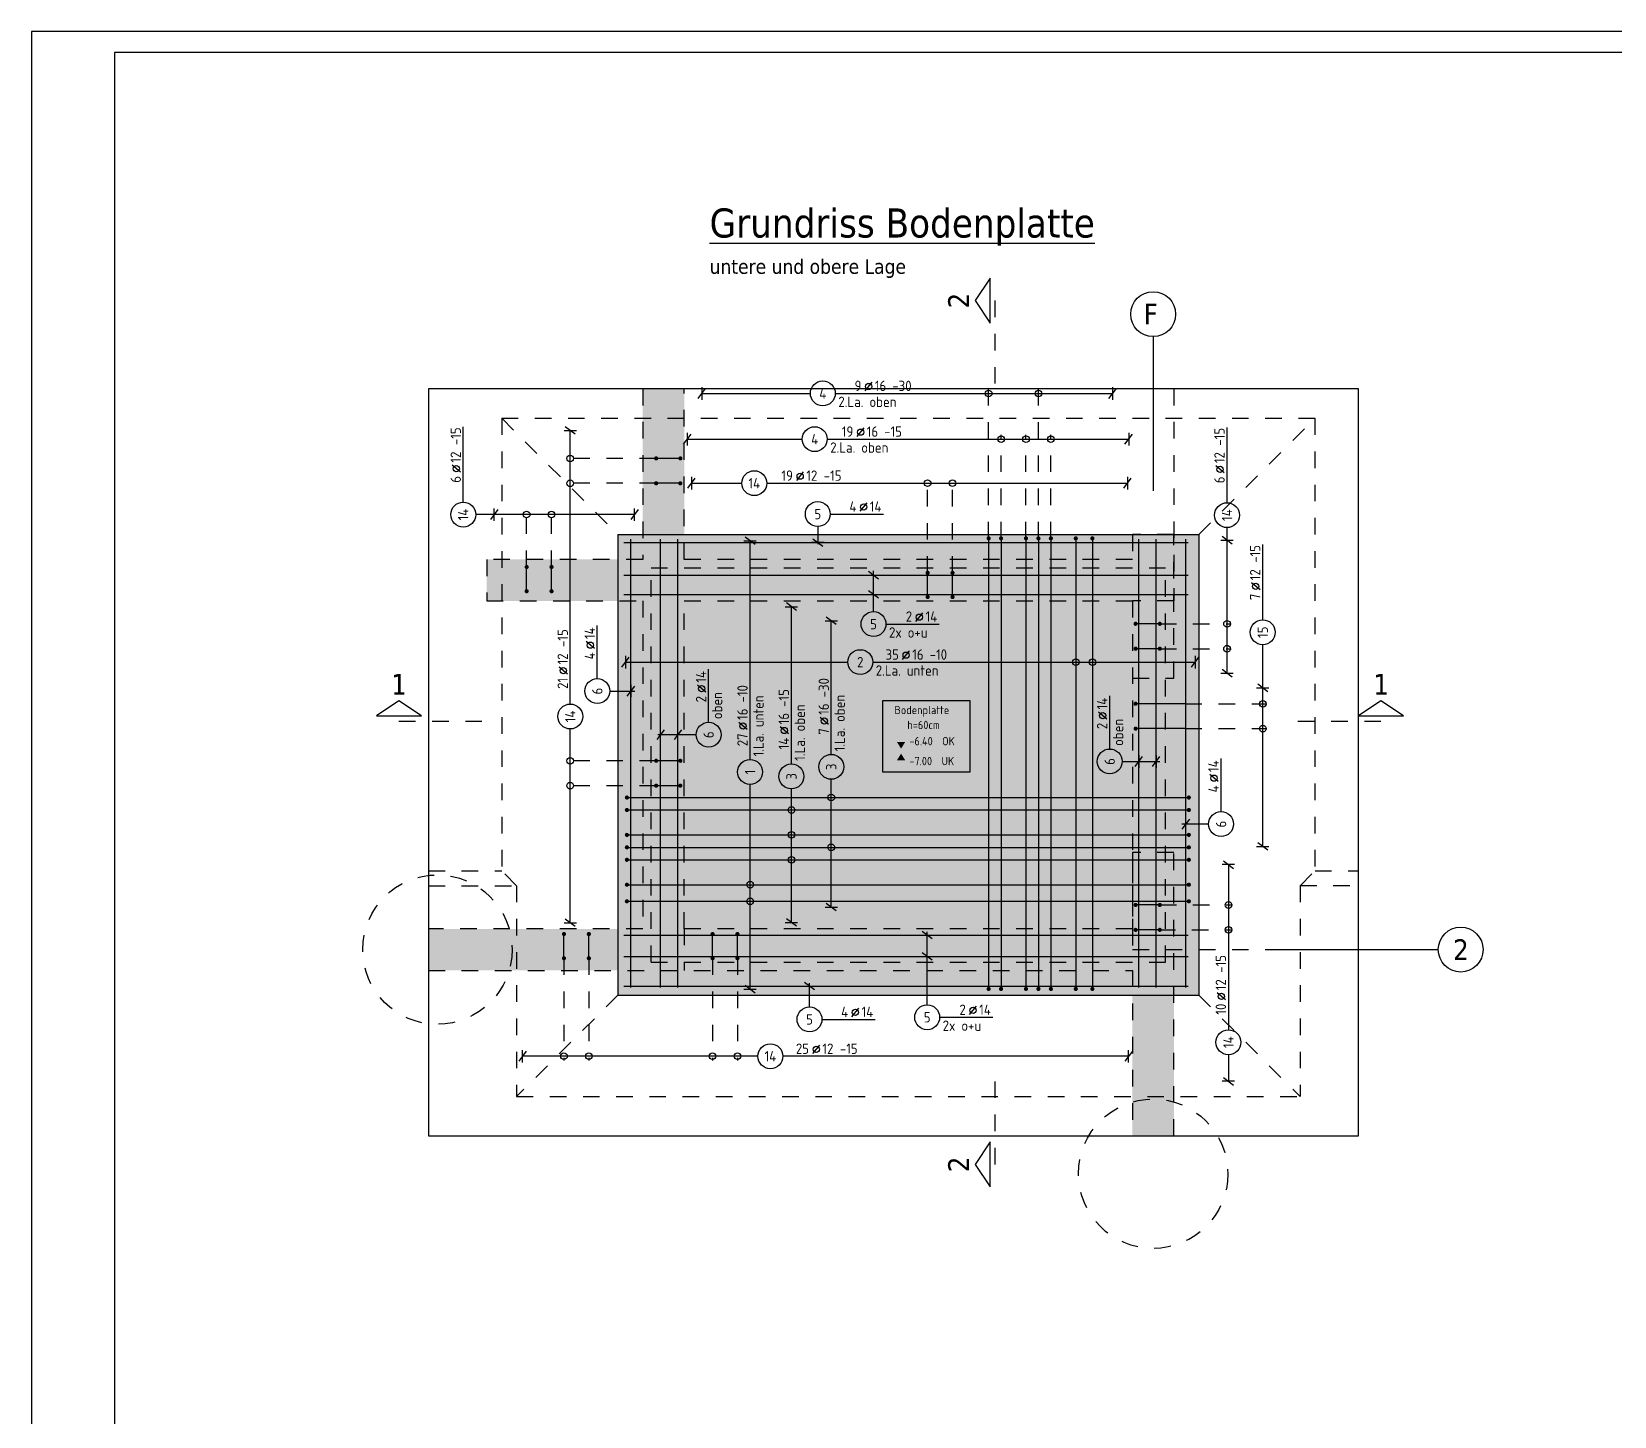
# Model space of a CAD drawing. Extents: x 0 to 42.8, y -1.8 to 41.7.
# Drawn here: x 0 to 9.54, y 6.51 to 14.85 of the extents above; entities that cross this region are included whole.
import ezdxf
from ezdxf.enums import TextEntityAlignment as Align

# ---------------------------------------------------------------- set-up
doc = ezdxf.new("R2010")
doc.units = 0
doc.header["$LTSCALE"] = 0.25
for name, pattern in [('AUSGEZOGEN', [1000.01, 1000, 0.01]), ('DIVIDE2', [0.625, 0.25, -0.125, 0, -0.125, 0, -0.125]), ('HIDDEN2', [0.187, 0.125, -0.062]), ('PUNKT', [0.175, 0.05, -0.125]), ('STRICHPUNKT2', [0.55, 0.25, -0.125, 0.05, -0.125]), ('VERDECKT', [0.375, 0.25, -0.125])]:
    doc.linetypes.add(name, pattern=pattern)
for name, color, linetype in [('2.UG', 7, 'Continuous'), ('ACHSEN', 7, 'Continuous'), ('AFB', 7, 'Continuous'), ('BETON', 7, 'Continuous'), ('DRUEBER', 7, 'Continuous'), ('grau_hell', 7, 'Continuous'), ('Gründungspfähle', 7, 'Continuous'), ('koten', 7, 'Continuous'), ('OBJEKT', 7, 'Continuous'), ('RAHMEN', 7, 'Continuous'), ('RND', 7, 'Continuous'), ('SCHNITTE', 7, 'Continuous'), ('SFP_Achsen', 7, 'Continuous'), ('TEXT', 7, 'Continuous'), ('VERDECKT', 7, 'Continuous'), ('Versprung oberseitig', 7, 'Continuous')]:
    doc.layers.add(name, color=color, linetype=linetype)
doc.layers.add('NOPLOT', color=7, linetype='Continuous', plot=False)
doc.styles.add('helv', font='tahoma.ttf')
doc.styles.add('txt', font='isocp.shx')

# ---------------------------------------------------------------- blocks, each defined once
blk = doc.blocks.new('okrd_o')
at = {"layer": 'koten', "color": 7, "linetype": 'Continuous'}
blk.add_solid([(-0.125, 0.202), (0.125, 0.202), (0, 0)], dxfattribs=at)
at = {"layer": 'koten', "style": 'txt'}
blk.add_attdef('OKRD', (0.25, 0.1), '', height=0.25, dxfattribs=at)
blk = doc.blocks.new('okrd_u')
at = {"layer": 'koten', "color": 7, "linetype": 'Continuous'}
blk.add_solid([(-0.125, -0.202), (0.125, -0.202), (0, 0)], dxfattribs=at)
at = {"layer": 'koten', "style": 'txt'}
blk.add_attdef('OKRD', (0.25, -0.35), '', height=0.25, dxfattribs=at)
blk = doc.blocks.new('lei_gre')
at = {"layer": 'RND', "color": 7, "linetype": 'Continuous'}
for p, q in [((-0.09, -0.12), (0.09, 0.12)), ((0, 0.15), (0, -0.15))]:
    blk.add_line(p, q, dxfattribs=at)
blk = doc.blocks.new('RND_LEI')
at = {"layer": 'RND', "color": 7, "linetype": 'Continuous'}
blk.add_line((1.022, 0.066), (1.19, 0.27), dxfattribs=at)
for centre, radius in [((0, 0), 0.3), ((1.106, 0.168), 0.075)]:
    blk.add_circle(centre, radius, dxfattribs=at)
at = {"layer": 'RND', "color": 7, "linetype": 'Continuous', "style": 'txt'}
blk.add_attdef('POSL', text='', height=0.25, dxfattribs=at).set_placement((0, 0), align=Align.MIDDLE)
blk.add_attdef('ANZ', text='', height=0.25, dxfattribs=at).set_placement((0.931, 0.057), align=Align.RIGHT)
for tag, p in [('DUM', (1.253, 0.057)), ('ABSTD', (1.674, 0.057)), ('POSTXT', (0.374, -0.327))]:
    blk.add_attdef(tag, p, '', height=0.25, dxfattribs=at)
blk = doc.blocks.new('SCHN-1')
at = {"layer": 'SCHNITTE', "color": 5, "linetype": 'Continuous'}
blk.add_lwpolyline([(0.54, 0.125), (0, 0.485), (-0.54, 0.125)], close=True, dxfattribs=at)
at = {"layer": 'SCHNITTE', "color": 6, "linetype": 'Continuous', "style": 'helv'}
blk.add_attdef('SCHN-1', text='', height=0.5, dxfattribs=at).set_placement((0, 0.635), align=Align.CENTER)
blk = doc.blocks.new('A1-35-0')
at = {"layer": 'RAHMEN'}
for p, q in [((118.9, 59.4), (0, 59.4)), ((0, 59.4), (0, 0))]:
    blk.add_line(p, q, dxfattribs=at)
at = {"layer": 'RAHMEN', "color": 5}
for p, q in [((118.4, 58.9), (2, 58.9)), ((2, 58.9), (2, 0.5))]:
    blk.add_line(p, q, dxfattribs=at)

msp = doc.modelspace()

# ---------------------------------------------------------------- hatches: boundary and pattern name
at = {"layer": '2.UG', "linetype": 'AUSGEZOGEN'}
h = msp.add_hatch(dxfattribs=at)
h.set_pattern_fill('DOTS', scale=0.04, double=1)
h.set_pattern_definition([(0, (-2.01724, -5.0529), (0.03175, 0.0635), [0, -0.0635])])
h.paths.add_polyline_path([(3.9317, 12.6991), (3.6817, 12.6991), (3.6817, 11.8213), (3.9317, 11.8213)])
h.paths.add_polyline_path([(3.5317, 11.6713), (2.7417, 11.6713), (2.7417, 11.4213), (3.5317, 11.4213)])
h.paths.add_polyline_path([(6.8817, 11.8213), (6.6317, 11.8213), (6.6317, 11.6713), (3.9317, 11.6713), (3.9317, 11.8213), (3.6817, 11.8213), (3.6817, 11.6713), (3.5317, 11.6713), (3.5317, 11.4213), (3.6817, 11.4213), (3.6817, 9.4463), (3.5317, 9.4463), (3.5317, 9.1963), (6.6317, 9.1963), (6.6317, 9.0463), (6.8817, 9.0463), (6.8817, 9.9063), (6.6317, 9.9063), (6.6317, 9.4463), (3.9317, 9.4463), (3.9317, 11.4213), (6.6317, 11.4213), (6.6317, 10.9563), (6.8817, 10.9563)])
h.paths.add_polyline_path([(3.5317, 9.4463), (2.3903, 9.4463), (2.3903, 9.1963), (3.5317, 9.1963)])
h.paths.add_polyline_path([(6.8817, 9.0463), (6.6317, 9.0463), (6.6317, 8.1997), (6.8817, 8.1997)])
at = {"layer": 'grau_hell'}
msp.add_hatch(color=9, dxfattribs=at).paths.add_polyline_path([(7.0317, 9.0463), (7.0317, 11.8213), (3.5317, 11.8213), (3.5317, 9.0463)])

# ---------------------------------------------------------------- linework, layer by layer
at = {"layer": 'ACHSEN', "color": 140, "linetype": 'AUSGEZOGEN'}
for p, q in [((6.7567, 13.0133), (6.7567, 12.0842)), ((7.4551, 9.3213), (8.4741, 9.3213))]:
    msp.add_line(p, q, dxfattribs=at)
at = {"layer": 'AFB', "color": 1, "linetype": 'DIVIDE2'}
for p, q in [((3.7317, 11.6213), (6.8317, 11.6213)), ((3.7317, 9.2463), (3.7317, 11.6213)), ((6.8317, 9.2463), (6.8317, 11.6213)), ((3.7317, 9.2463), (6.8317, 9.2463))]:
    msp.add_line(p, q, dxfattribs=at)
at = {"layer": 'BETON', "color": 6, "linetype": 'AUSGEZOGEN'}
for p, q in [((3.5317, 11.8213), (7.0317, 11.8213)), ((3.5317, 11.8213), (3.5317, 9.0463)), ((7.0317, 11.8213), (7.0317, 9.0463)), ((3.5317, 9.0463), (7.0317, 9.0463))]:
    msp.add_line(p, q, dxfattribs=at)
at = {"layer": 'DRUEBER', "color": 7, "linetype": 'PUNKT', "lineweight": -2}
for p, q in [((3.6817, 12.6991), (3.6817, 11.6713)), ((3.9317, 11.6713), (3.9317, 12.6991)), ((6.8817, 11.8213), (6.6317, 11.8213)), ((6.6317, 11.8213), (6.6317, 11.6713)), ((6.8817, 10.9563), (6.8817, 11.8213)), ((3.6817, 11.6713), (2.7417, 11.6713)), ((2.7417, 11.6713), (2.7417, 11.4213)), ((6.6317, 11.6713), (3.9317, 11.6713)), ((2.7417, 11.4213), (3.6817, 11.4213)), ((3.6817, 11.4213), (3.6817, 9.4463)), ((3.9317, 9.4463), (3.9317, 11.4213)), ((3.9317, 11.4213), (6.6317, 11.4213)), ((6.6317, 11.4213), (6.6317, 10.9563)), ((6.6317, 10.9563), (6.8817, 10.9563)), ((6.6317, 10.9563), (6.8817, 10.9563)), ((6.8817, 9.9063), (6.6317, 9.9063)), ((6.6317, 9.9063), (6.6317, 9.4463)), ((6.8817, 8.1997), (6.8817, 9.9063)), ((3.6817, 9.4463), (2.3903, 9.4463)), ((6.6317, 9.4463), (3.9317, 9.4463)), ((2.3903, 9.1963), (6.6317, 9.1963)), ((6.6317, 9.1963), (6.6317, 8.1997))]:
    msp.add_line(p, q, dxfattribs=at)
at = {"layer": 'DRUEBER', "color": 7, "linetype": 'PUNKT'}
msp.add_lwpolyline([(3.9317, 11.4213), (6.6317, 11.4213), (6.6317, 9.4463), (3.9317, 9.4463)], close=True, dxfattribs=at)
at = {"layer": 'Gründungspfähle', "color": 171, "linetype": 'VERDECKT'}
for centre in [(2.4443, 9.3214), (6.7567, 7.9713)]:
    msp.add_circle(centre, 0.45, dxfattribs=at)
at = {"layer": 'NOPLOT', "color": 191, "linetype": 'AUSGEZOGEN'}
msp.add_lwpolyline([(2.3903, 8.1997), (7.9943, 8.1997), (7.9943, 12.6991), (2.3903, 12.6991)], close=True, dxfattribs=at)
at = {"layer": 'OBJEKT', "color": 1, "linetype": 'AUSGEZOGEN'}
msp.add_lwpolyline([(5.1282, 10.8206), (5.6529, 10.8206), (5.6529, 10.3906), (5.1282, 10.3906)], close=True, dxfattribs=at)
at = {"layer": 'RND', "color": 102, "linetype": 'VERDECKT'}
for p, q in [((5.7656, 11.7981), (5.7656, 12.696)), ((6.0656, 11.7981), (6.0656, 12.696)), ((5.8406, 11.7981), (5.8406, 12.4207)), ((5.9906, 11.7981), (5.9906, 12.4207)), ((6.1406, 11.7981), (6.1406, 12.4207)), ((3.7625, 12.2797), (3.22, 12.2797)), ((3.7625, 12.1297), (3.22, 12.1297)), ((5.398, 11.5906), (5.398, 12.1555)), ((5.548, 11.5906), (5.548, 12.1555)), ((2.9821, 11.6257), (2.9821, 11.9663)), ((3.1321, 11.6257), (3.1321, 11.9663)), ((6.7967, 11.2836), (7.2268, 11.2836)), ((6.7967, 11.1336), (7.2268, 11.1336)), ((6.9508, 10.802), (7.4419, 10.802)), ((6.9508, 10.652), (7.4419, 10.652)), ((3.7625, 10.4586), (3.22, 10.4586)), ((3.7625, 10.3086), (3.22, 10.3086)), ((6.7967, 9.5901), (7.235, 9.5901)), ((6.7905, 9.4401), (7.235, 9.4401)), ((3.2069, 9.269), (3.2069, 8.6538)), ((3.3569, 9.269), (3.3569, 8.6538)), ((4.1022, 9.269), (4.1022, 8.6538)), ((4.2522, 9.269), (4.2522, 8.6538))]:
    msp.add_line(p, q, dxfattribs=at)
at = {"layer": 'RND', "color": 7, "linetype": 'AUSGEZOGEN'}
for p, q in [((4.0381, 12.671), (4.6915, 12.671)), ((4.8415, 12.671), (6.5127, 12.671)), ((2.6004, 12.0163), (2.6004, 12.4695)), ((3.245, 10.8003), (3.245, 12.4477)), ((7.2018, 12.0128), (7.2018, 12.4659)), ((3.95, 12.3957), (4.6426, 12.3957)), ((4.7926, 12.3957), (6.6094, 12.3957)), ((3.9752, 12.1305), (4.2786, 12.1305)), ((4.4286, 12.1305), (6.6024, 12.1305)), ((2.7861, 11.9413), (2.6754, 11.9413)), ((3.6325, 11.9413), (2.7861, 11.9413)), ((4.8112, 11.9446), (5.1312, 11.9446)), ((7.2018, 11.7864), (7.2018, 11.8628)), ((4.3282, 10.4661), (4.3282, 11.7835)), ((7.2018, 10.9856), (7.2018, 11.7864)), ((7.4169, 11.3077), (7.4169, 11.7608)), ((4.5772, 10.4396), (4.5772, 11.3864)), ((3.4079, 10.9535), (3.4079, 11.2735)), ((4.8175, 10.497), (4.8175, 11.3011)), ((5.1469, 11.2817), (5.4669, 11.2817)), ((7.4169, 10.8971), (7.4169, 11.1577)), ((3.5778, 11.0527), (4.9169, 11.0527)), ((4.0786, 10.6907), (4.0786, 11.0107)), ((5.0669, 11.0527), (7.0094, 11.0527)), ((7.4169, 9.9428), (7.4169, 10.8971)), ((6.4948, 10.5294), (6.4948, 10.8494)), ((3.245, 9.483), (3.245, 10.6503)), ((7.1657, 10.1524), (7.1657, 10.4724)), ((4.3282, 9.0822), (4.3282, 10.3161)), ((4.8175, 9.5773), (4.8175, 10.347)), ((4.5772, 9.4843), (4.5772, 10.2896)), ((7.21, 9.8332), (7.21, 8.8382)), ((4.7614, 8.9008), (5.0814, 8.9008)), ((5.4702, 8.9136), (5.7902, 8.9136)), ((4.3756, 8.6788), (2.9569, 8.6788)), ((6.6088, 8.6788), (4.5256, 8.6788)), ((7.21, 8.6882), (7.21, 8.5282))]:
    msp.add_line(p, q, dxfattribs=at)
at = {"layer": 'RND', "color": 102, "linetype": 'AUSGEZOGEN'}
for p, q in [((4.7362, 11.8696), (4.7362, 11.7629)), ((5.0719, 11.3567), (5.0719, 11.6025)), ((3.4829, 10.8785), (3.633, 10.8785)), ((4.0036, 10.6157), (3.7721, 10.6157)), ((6.5698, 10.4544), (6.7979, 10.4544)), ((7.0907, 10.0774), (6.9303, 10.0774)), ((5.3952, 8.9886), (5.3952, 9.4289)), ((4.6864, 8.9758), (4.6864, 9.1185))]:
    msp.add_line(p, q, dxfattribs=at)
at = {"layer": 'RND', "color": 7, "linetype": 'AUSGEZOGEN', "const_width": 0.0125}
for points in [[(3.7562, 12.2797, 1), (3.7687, 12.2797, 1)], [(3.9021, 12.2797, 1), (3.9146, 12.2797, 1)], [(3.7562, 12.1297, 1), (3.7687, 12.1297, 1)], [(3.9021, 12.1297, 1), (3.9146, 12.1297, 1)], [(5.7593, 11.7981, 1), (5.7718, 11.7981, 1)], [(5.8343, 11.7981, 1), (5.8468, 11.7981, 1)], [(5.9843, 11.7981, 1), (5.9968, 11.7981, 1)], [(6.0593, 11.7981, 1), (6.0718, 11.7981, 1)], [(6.1343, 11.7981, 1), (6.1468, 11.7981, 1)], [(6.2843, 11.7981, 1), (6.2968, 11.7981, 1)], [(6.3843, 11.7981, 1), (6.3968, 11.7981, 1)], [(2.9821, 11.632, 1), (2.9821, 11.6195, 1)], [(3.1321, 11.632, 1), (3.1321, 11.6195, 1)], [(5.398, 11.5969, 1), (5.398, 11.5844, 1)], [(5.548, 11.5969, 1), (5.548, 11.5844, 1)], [(2.9821, 11.486, 1), (2.9821, 11.4735, 1)], [(3.1321, 11.486, 1), (3.1321, 11.4735, 1)], [(5.398, 11.451, 1), (5.398, 11.4385, 1)], [(5.548, 11.451, 1), (5.548, 11.4385, 1)], [(6.6446, 11.2836, 1), (6.6571, 11.2836, 1)], [(6.7905, 11.2836, 1), (6.803, 11.2836, 1)], [(6.6446, 11.1336, 1), (6.6571, 11.1336, 1)], [(6.7905, 11.1336, 1), (6.803, 11.1336, 1)], [(6.6446, 10.802, 1), (6.6571, 10.802, 1)], [(6.6446, 10.652, 1), (6.6571, 10.652, 1)], [(3.7562, 10.4586, 1), (3.7687, 10.4586, 1)], [(3.9021, 10.4586, 1), (3.9146, 10.4586, 1)], [(3.7562, 10.3086, 1), (3.7687, 10.3086, 1)], [(3.9021, 10.3086, 1), (3.9146, 10.3086, 1)], [(3.5799, 10.2371, 1), (3.5924, 10.2371, 1)], [(6.9653, 10.2371, 1), (6.9778, 10.2371, 1)], [(3.5799, 10.1621, 1), (3.5924, 10.1621, 1)], [(6.9653, 10.1621, 1), (6.9778, 10.1621, 1)], [(3.5799, 10.0121, 1), (3.5924, 10.0121, 1)], [(6.9653, 10.0121, 1), (6.9778, 10.0121, 1)], [(3.5799, 9.9371, 1), (3.5924, 9.9371, 1)], [(6.9653, 9.9371, 1), (6.9778, 9.9371, 1)], [(3.5799, 9.8621, 1), (3.5924, 9.8621, 1)], [(6.9653, 9.8621, 1), (6.9778, 9.8621, 1)], [(3.5799, 9.7121, 1), (3.5924, 9.7121, 1)], [(6.9653, 9.7121, 1), (6.9778, 9.7121, 1)], [(3.5799, 9.6121, 1), (3.5924, 9.6121, 1)], [(6.6446, 9.5901, 1), (6.6571, 9.5901, 1)], [(6.7905, 9.5901, 1), (6.803, 9.5901, 1)], [(6.9653, 9.6121, 1), (6.9778, 9.6121, 1)], [(6.6446, 9.4401, 1), (6.6571, 9.4401, 1)], [(6.7905, 9.4401, 1), (6.803, 9.4401, 1)], [(3.2069, 9.4212, 1), (3.2069, 9.4087, 1)], [(3.3569, 9.4212, 1), (3.3569, 9.4087, 1)], [(4.1022, 9.4212, 1), (4.1022, 9.4087, 1)], [(4.2522, 9.4212, 1), (4.2522, 9.4087, 1)], [(3.2069, 9.2752, 1), (3.2069, 9.2627, 1)], [(3.3569, 9.2752, 1), (3.3569, 9.2627, 1)], [(4.1022, 9.2752, 1), (4.1022, 9.2627, 1)], [(4.2522, 9.2752, 1), (4.2522, 9.2627, 1)], [(5.7593, 9.0844, 1), (5.7718, 9.0844, 1)], [(5.8343, 9.0844, 1), (5.8468, 9.0844, 1)], [(5.9843, 9.0844, 1), (5.9968, 9.0844, 1)], [(6.0593, 9.0844, 1), (6.0718, 9.0844, 1)], [(6.1343, 9.0844, 1), (6.1468, 9.0844, 1)], [(6.2843, 9.0844, 1), (6.2968, 9.0844, 1)], [(6.3843, 9.0844, 1), (6.3968, 9.0844, 1)]]:
    msp.add_lwpolyline(points, format="xyb", close=True, dxfattribs=at)
at = {"layer": 'RND', "color": 1, "linetype": 'AUSGEZOGEN'}
for points in [[(3.9084, 12.2797), (3.7625, 12.2797)], [(3.9084, 12.1297), (3.7625, 12.1297)], [(3.5668, 11.7727), (6.9668, 11.7727)], [(3.6107, 9.0923), (3.6107, 11.7923)], [(3.7884, 9.0923), (3.7884, 11.7923)], [(3.8935, 9.0923), (3.8935, 11.7923)], [(5.8406, 11.7981), (5.8406, 9.0844)], [(5.9906, 11.7981), (5.9906, 9.0844)], [(6.1406, 11.7981), (6.1406, 9.0844)], [(6.2906, 11.7981), (6.2906, 9.0844)], [(6.3906, 11.7981), (6.3906, 9.0844)], [(6.6699, 9.0923), (6.6699, 11.7923)], [(6.7751, 9.0923), (6.7751, 11.7923)], [(6.9528, 9.0923), (6.9528, 11.7923)], [(2.9821, 11.4798), (2.9821, 11.6257)], [(3.1321, 11.4798), (3.1321, 11.6257)], [(3.5668, 11.5759), (6.9668, 11.5759)], [(5.398, 11.4447), (5.398, 11.5906)], [(5.548, 11.4447), (5.548, 11.5906)], [(3.5668, 11.4599), (6.9668, 11.4599)], [(6.7967, 11.2836), (6.6508, 11.2836)], [(6.7967, 11.1336), (6.6508, 11.1336)], [(6.9508, 10.802), (6.6508, 10.802)], [(6.9508, 10.652), (6.6508, 10.652)], [(3.9084, 10.4586), (3.7625, 10.4586)], [(3.9084, 10.3086), (3.7625, 10.3086)], [(3.5862, 10.1621), (6.9715, 10.1621)], [(3.5862, 10.0121), (6.9715, 10.0121)], [(3.5862, 9.8621), (6.9715, 9.8621)], [(3.5862, 9.7121), (6.9715, 9.7121)], [(3.5862, 9.6121), (6.9715, 9.6121)], [(6.7967, 9.5901), (6.6508, 9.5901)], [(6.7967, 9.4401), (6.6508, 9.4401)], [(3.2069, 9.269), (3.2069, 9.4149)], [(3.3569, 9.269), (3.3569, 9.4149)], [(3.5668, 9.4077), (6.9668, 9.4077)], [(4.1022, 9.269), (4.1022, 9.4149)], [(4.2522, 9.269), (4.2522, 9.4149)], [(3.5668, 9.2795), (6.9668, 9.2795)], [(3.5668, 9.1011), (6.9668, 9.1011)]]:
    msp.add_lwpolyline(points, dxfattribs=at)
at = {"layer": 'RND', "color": 7, "linetype": 'AUSGEZOGEN'}
for points in [[(5.7656, 11.7981), (5.7656, 9.0844)], [(6.0656, 11.7981), (6.0656, 9.0844)], [(3.5862, 10.2371), (6.9715, 10.2371)], [(3.5862, 9.9371), (6.9715, 9.9371)]]:
    msp.add_lwpolyline(points, dxfattribs=at)
for centre in [(5.7656, 12.671), (6.0656, 12.671), (5.8406, 12.3957), (5.9906, 12.3957), (6.1406, 12.3957), (3.245, 12.2797), (3.245, 12.1297), (5.398, 12.1305), (5.548, 12.1305), (2.9821, 11.9413), (3.1321, 11.9413), (7.2018, 11.2836), (6.2906, 11.0527), (6.3906, 11.0527), (7.2018, 11.1336), (7.4169, 10.802), (7.4169, 10.652), (3.245, 10.4586), (3.245, 10.3086), (4.8175, 10.2371), (4.5772, 10.1621), (4.5772, 10.0121), (4.8175, 9.9371), (4.5772, 9.8621), (4.3282, 9.7121), (4.3282, 9.6121), (7.21, 9.5901), (7.21, 9.4401), (3.2069, 8.6788), (3.3569, 8.6788), (4.1022, 8.6788), (4.2522, 8.6788)]:
    msp.add_circle(centre, 0.02, dxfattribs=at)
at = {"layer": 'SCHNITTE', "color": 5, "linetype": 'STRICHPUNKT2'}
for p, q in [((5.8055, 12.7301), (5.8055, 13.2301)), ((2.2129, 10.6974), (2.7129, 10.6974)), ((7.6293, 10.6974), (8.1293, 10.6974)), ((5.8055, 8.0277), (5.8055, 8.5277))]:
    msp.add_line(p, q, dxfattribs=at)
at = {"layer": 'SFP_Achsen', "color": 7, "linetype": 'AUSGEZOGEN'}
for centre in [(6.7567, 13.1485), (8.6094, 9.3213)]:
    msp.add_circle(centre, 0.1352, dxfattribs=at)
at = {"layer": 'VERDECKT', "color": 7, "linetype": 'HIDDEN2'}
for p, q in [((2.8317, 12.5213), (7.7317, 12.5213)), ((2.8317, 12.5213), (2.8317, 9.7963)), ((2.8317, 12.5213), (3.5317, 11.8213)), ((7.0317, 11.8213), (7.7317, 12.5213)), ((7.7317, 12.5213), (7.7317, 9.7964)), ((2.3903, 9.7963), (2.8317, 9.7963)), ((2.9217, 9.7063), (2.8317, 9.7963)), ((7.6417, 9.7063), (7.7317, 9.7963)), ((7.7318, 9.7964), (7.9943, 9.7964)), ((2.3903, 9.7063), (2.9217, 9.7063)), ((2.9217, 9.7063), (2.9217, 8.4363)), ((7.6417, 9.7063), (7.6417, 8.4363)), ((7.6418, 9.7064), (7.9943, 9.7064)), ((3.5317, 9.0465), (2.9217, 8.4363)), ((7.0317, 9.0463), (7.6417, 8.4363)), ((2.9217, 8.4363), (7.6417, 8.4363))]:
    msp.add_line(p, q, dxfattribs=at)
at = {"layer": 'Versprung oberseitig', "color": 1, "linetype": 'HIDDEN2'}
for p, q in [((6.8817, 12.6991), (6.8817, 11.4213)), ((6.8817, 11.4213), (6.6317, 11.4213)), ((3.9317, 9.4475), (3.9317, 9.1963)), ((6.6317, 9.4463), (6.6317, 9.3213)), ((6.6317, 9.3213), (7.9943, 9.3213)), ((2.3903, 9.1963), (3.9317, 9.1963))]:
    msp.add_line(p, q, dxfattribs=at)

# ---------------------------------------------------------------- block references
at = {"layer": 'koten', "color": 6, "linetype": 'AUSGEZOGEN', "xscale": 0.2, "yscale": 0.2, "zscale": 0.2}
for name, p, values in [('okrd_o', (5.2379, 10.5317), {'OKRD': '-6.40  OK'}), ('okrd_u', (5.2379, 10.5017), {'OKRD': '-7.00  UK'})]:
    msp.add_blockref(name, p, dxfattribs=at).add_auto_attribs(values)
at = {"layer": 'RAHMEN', "color": 7, "linetype": 'AUSGEZOGEN', "xscale": 0.25, "yscale": 0.25, "zscale": 0.25}
msp.add_blockref('A1-35-0', (0, 0), dxfattribs=at)
at = {"layer": 'RND', "color": 7, "linetype": 'AUSGEZOGEN', "xscale": 0.25, "yscale": 0.25, "zscale": 0.25}
for p in [(4.0381, 12.671), (6.5127, 12.671), (3.95, 12.3957), (6.6094, 12.3957), (3.9752, 12.1305), (6.6024, 12.1305), (3.5778, 11.0527), (7.0094, 11.0527)]:
    msp.add_blockref('lei_gre', p, dxfattribs=at)
for p, values in [((4.7665, 12.671), {'POSL': '4', 'DUM': '16', 'ANZ': '9', 'ABSTD': '-30', 'POSTXT': '2.La. oben'}), ((4.7176, 12.3957), {'POSL': '4', 'DUM': '16', 'ANZ': '19', 'ABSTD': '-15', 'POSTXT': '2.La. oben'}), ((4.3536, 12.1305), {'POSL': '14', 'DUM': '12', 'ANZ': '19', 'ABSTD': '-15'}), ((4.7362, 11.9446), {'POSL': '5', 'DUM': '14', 'ANZ': '4'}), ((5.0719, 11.2817), {'POSL': '5', 'DUM': '14', 'ANZ': '2', 'POSTXT': '2x o+u'}), ((4.9919, 11.0527), {'POSL': '2', 'DUM': '16', 'ANZ': '35', 'ABSTD': '-10', 'POSTXT': '2.La. unten'}), ((4.6864, 8.9008), {'POSL': '5', 'DUM': '14', 'ANZ': '4'}), ((5.3952, 8.9136), {'POSL': '5', 'DUM': '14', 'ANZ': '2', 'POSTXT': '2x o+u'}), ((4.4506, 8.6788), {'POSL': '14', 'DUM': '12', 'ANZ': '25', 'ABSTD': '-15'})]:
    msp.add_blockref('RND_LEI', p, dxfattribs=at).add_auto_attribs(values)
at = {"layer": 'RND', "color": 7, "linetype": 'AUSGEZOGEN', "xscale": 0.25, "yscale": 0.25, "zscale": 0.25, "rotation": 90}
for p, values in [((2.6004, 11.9413), {'POSL': '14', 'DUM': '12', 'ANZ': '6', 'ABSTD': '-15'}), ((7.2018, 11.9378), {'POSL': '14', 'DUM': '12', 'ANZ': '6', 'ABSTD': '-15'}), ((7.4169, 11.2327), {'POSL': '15', 'DUM': '12', 'ANZ': '7', 'ABSTD': '-15'}), ((3.4079, 10.8785), {'POSL': '6', 'DUM': '14', 'ANZ': '4'}), ((3.245, 10.7253), {'POSL': '14', 'DUM': '12', 'ANZ': '21', 'ABSTD': '-15'}), ((4.0786, 10.6157), {'POSL': '6', 'DUM': '14', 'ANZ': '2', 'POSTXT': 'oben'}), ((4.3282, 10.3911), {'POSL': '1', 'DUM': '16', 'ANZ': '27', 'ABSTD': '-10', 'POSTXT': '1.La. unten'}), ((4.5772, 10.3646), {'POSL': '3', 'DUM': '16', 'ANZ': '14', 'ABSTD': '-15', 'POSTXT': '1.La. oben'}), ((4.8175, 10.422), {'POSL': '3', 'DUM': '16', 'ANZ': '7', 'ABSTD': '-30', 'POSTXT': '1.La. oben'}), ((6.4948, 10.4544), {'POSL': '6', 'DUM': '14', 'ANZ': '2', 'POSTXT': 'oben'}), ((7.1657, 10.0774), {'POSL': '6', 'DUM': '14', 'ANZ': '4'}), ((7.21, 8.7632), {'POSL': '14', 'DUM': '12', 'ANZ': '10', 'ABSTD': '-15'})]:
    msp.add_blockref('RND_LEI', p, dxfattribs=at).add_auto_attribs(values)
at = {"layer": 'RND', "color": 7, "linetype": 'AUSGEZOGEN', "xscale": 0.25, "yscale": 0.25, "zscale": 0.25}
for p, rotation in [((3.245, 12.4477), 90), ((2.7861, 11.9413), 180), ((3.6325, 11.9413), 180), ((4.3282, 11.7835), 90), ((7.2018, 11.7864), 90), ((4.5772, 11.3864), 90), ((4.8175, 11.3011), 90), ((7.2018, 10.9856), 90), ((7.4169, 10.8971), 90), ((7.4169, 9.9428), 90), ((7.21, 9.8332), 270), ((4.8175, 9.5773), 90), ((3.245, 9.483), 90), ((4.5772, 9.4843), 90), ((4.3282, 9.0822), 90), ((2.9569, 8.6788), 180), ((6.6088, 8.6788), 180), ((7.21, 8.5282), 270)]:
    msp.add_blockref('lei_gre', p, dxfattribs=dict(at, rotation=rotation))
at = {"layer": 'RND', "color": 102, "linetype": 'AUSGEZOGEN', "xscale": 0.25, "yscale": 0.25, "zscale": 0.25}
for p, rotation in [((4.7362, 11.7727), 270), ((5.0719, 11.5757), 90), ((5.0719, 11.4597), 90), ((3.7884, 10.6157), 180), ((3.8935, 10.6157), 180), ((6.9528, 10.0774), 180), ((5.3952, 9.4077), 90), ((5.3952, 9.2795), 90), ((4.6864, 9.1011), 90)]:
    msp.add_blockref('lei_gre', p, dxfattribs=dict(at, rotation=rotation))
for p in [(3.6107, 10.8785), (6.6699, 10.4544), (6.7751, 10.4544)]:
    msp.add_blockref('lei_gre', p, dxfattribs=at)
at = {"layer": 'SCHNITTE', "color": 5, "linetype": 'STRICHPUNKT2', "xscale": 0.25, "yscale": 0.25, "zscale": 0.25, "rotation": 90}
for p in [(5.8055, 13.2301), (5.8055, 8.0277)]:
    msp.add_blockref('SCHN-1', p, dxfattribs=at).add_auto_attribs({'SCHN-1': '2'})
at = {"layer": 'SCHNITTE', "color": 5, "linetype": 'STRICHPUNKT2', "xscale": 0.25, "yscale": 0.25, "zscale": 0.25}
for p in [(2.2129, 10.6974), (8.1293, 10.6974)]:
    msp.add_blockref('SCHN-1', p, dxfattribs=at).add_auto_attribs({'SCHN-1': '1'})

# ---------------------------------------------------------------- texts
at = {"layer": 'SFP_Achsen', "color": 6, "linetype": 'AUSGEZOGEN', "style": 'helv'}
for s, p in [('F', (6.6997, 13.0863)), ('2', (8.5641, 9.2582))]:
    msp.add_text(s, height=0.125, dxfattribs=at).set_placement(p)
at = {"layer": 'TEXT', "color": 5, "linetype": 'AUSGEZOGEN', "style": 'helv'}
msp.add_text('%%UGrundriss Bodenplatte', height=0.175, dxfattribs=at).set_placement((4.0843, 13.6102))
at = {"layer": 'TEXT', "color": 1, "linetype": 'AUSGEZOGEN'}
for s, height, style, p in [('untere und obere Lage', 0.0875, 'helv', (4.0843, 13.3914)), ('Bodenplatte', 0.05, 'txt', (5.1984, 10.7393)), ('h=60cm', 0.05, 'txt', (5.2757, 10.6492))]:
    msp.add_text(s, height=height, dxfattribs=dict(at, style=style)).set_placement(p)

doc.saveas('drawing.dxf')
